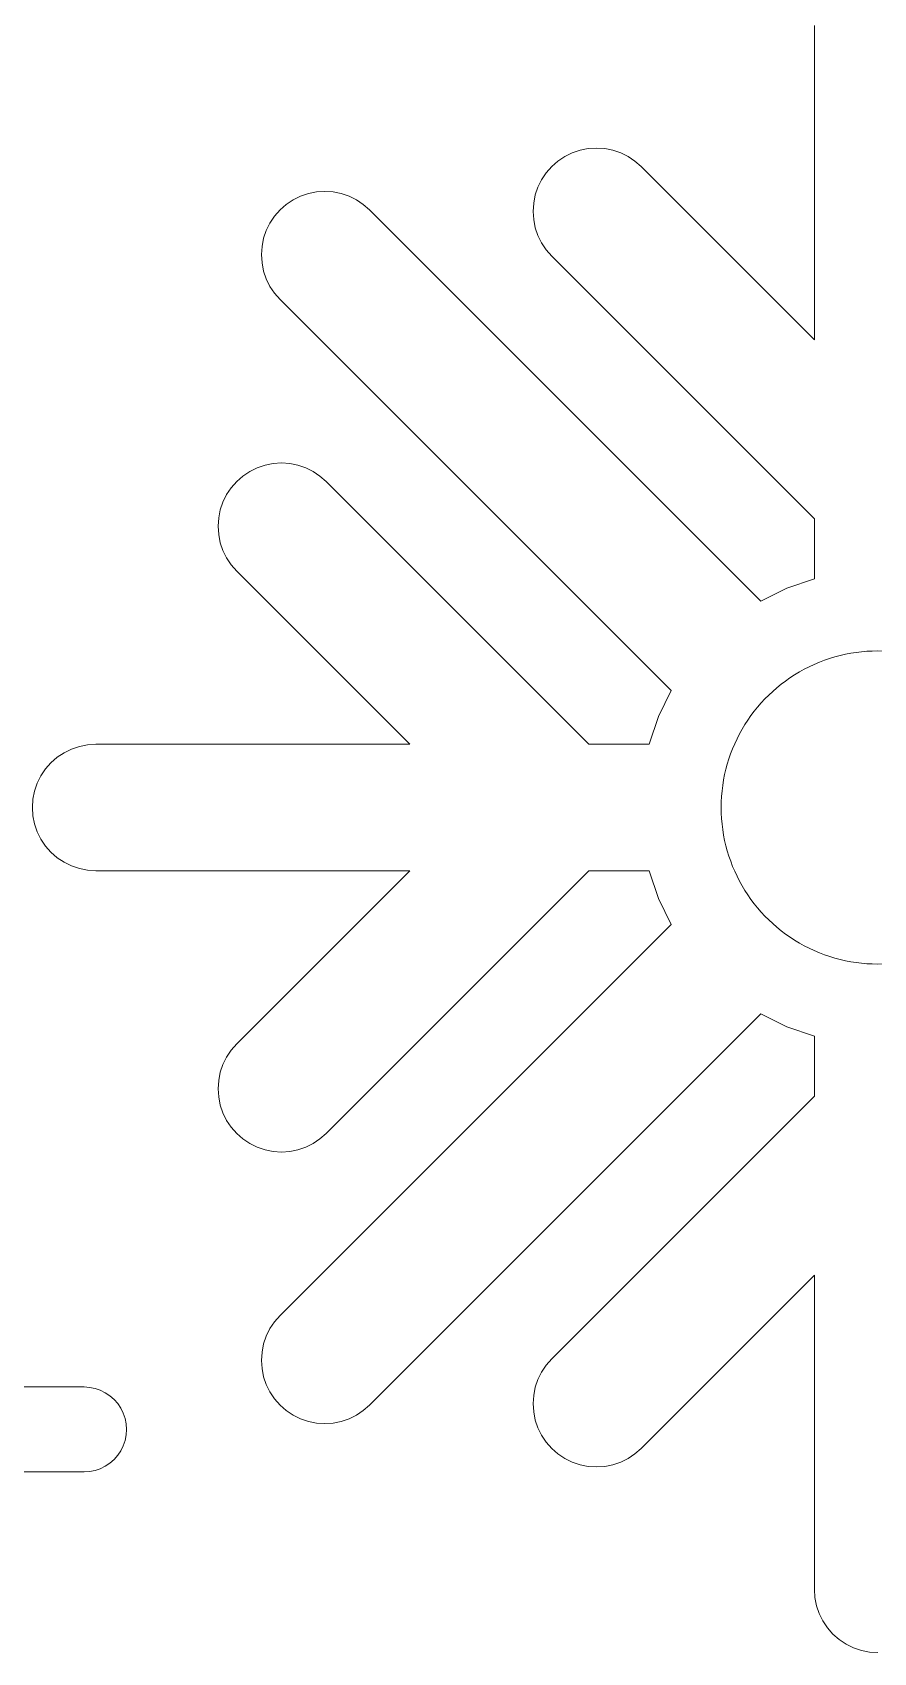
# Model space of a CAD drawing. Header units: centimetres. Extents: x -75 to 51, y -4 to 64.
# Drawn here: x -48.23 to -43.38, y -0.68 to 8.66 of the extents above; entities that cross this region are included whole.
import ezdxf

# ---------------------------------------------------------------- set-up
doc = ezdxf.new("R2010")
doc.units = ezdxf.units.CM
doc.header["$MEASUREMENT"] = 0
doc.layers.add('layer 1', color=7, linetype='Continuous')

msp = doc.modelspace()

# ---------------------------------------------------------------- linework, layer by layer
at = {"layer": 'layer 1', "color": 1, "lineweight": 20}
for points in [[(-43.72286, 8.70047), (-43.72286, 8.70047), (-43.72286, 6.88911), (-43.72286, 6.88911)], [(-45.16215, 7.94568), (-45.16215, 7.94568), (-45.20186, 7.91937), (-45.20186, 7.91937)], [(-45.11932, 7.96681), (-45.11932, 7.96681), (-45.16215, 7.94568), (-45.16215, 7.94568)], [(-45.0741, 7.9821), (-45.0741, 7.9821), (-45.11932, 7.96681), (-45.11932, 7.96681)], [(-45.02726, 7.9916), (-45.02726, 7.9916), (-45.0741, 7.9821), (-45.0741, 7.9821)], [(-44.9796, 7.99466), (-44.9796, 7.99466), (-45.02726, 7.99164), (-45.02726, 7.99164)], [(-44.93195, 7.9916), (-44.93195, 7.9916), (-44.9796, 7.99462), (-44.9796, 7.99462)], [(-44.88511, 7.9821), (-44.88511, 7.9821), (-44.93195, 7.9916), (-44.93195, 7.9916)], [(-44.83989, 7.96681), (-44.83989, 7.96681), (-44.88511, 7.9821), (-44.88511, 7.9821)], [(-44.79705, 7.94568), (-44.79705, 7.94568), (-44.83989, 7.96681), (-44.83989, 7.96681)], [(-44.75734, 7.91937), (-44.75734, 7.91937), (-44.79705, 7.94568), (-44.79705, 7.94568)], [(-45.26925, 7.85173), (-45.26925, 7.85173), (-45.29579, 7.81224), (-45.29579, 7.81224)], [(-45.23776, 7.88784), (-45.23776, 7.88784), (-45.26925, 7.85173), (-45.26925, 7.85173)], [(-45.20186, 7.91937), (-45.20186, 7.91937), (-45.23776, 7.88784), (-45.23776, 7.88784)], [(-44.72143, 7.88784), (-44.72143, 7.88784), (-44.75734, 7.91937), (-44.75734, 7.91937)], [(-43.72286, 6.88911), (-43.72286, 6.88911), (-44.72143, 7.88784), (-44.72143, 7.88784)], [(-45.31691, 7.7694), (-45.31691, 7.7694), (-45.33227, 7.72408), (-45.33227, 7.72408)], [(-45.29579, 7.81224), (-45.29579, 7.81224), (-45.31691, 7.7694), (-45.31691, 7.7694)], [(-46.76833, 7.66931), (-46.76833, 7.66931), (-46.80423, 7.63777), (-46.80423, 7.63777)], [(-46.72863, 7.69593), (-46.72863, 7.69593), (-46.76833, 7.66931), (-46.76833, 7.66931)], [(-46.68578, 7.71706), (-46.68578, 7.71706), (-46.72863, 7.69593), (-46.72863, 7.69593)], [(-46.64057, 7.73236), (-46.64057, 7.73236), (-46.68578, 7.71706), (-46.68578, 7.71706)], [(-46.59372, 7.74153), (-46.59372, 7.74153), (-46.64057, 7.73236), (-46.64057, 7.73236)], [(-46.5461, 7.74491), (-46.5461, 7.74491), (-46.59372, 7.74153), (-46.59372, 7.74153)], [(-46.49844, 7.74153), (-46.49844, 7.74153), (-46.5461, 7.74491), (-46.5461, 7.74491)], [(-46.45158, 7.73236), (-46.45158, 7.73236), (-46.49844, 7.74153), (-46.49844, 7.74153)], [(-46.40637, 7.71706), (-46.40637, 7.71706), (-46.45158, 7.73236), (-46.45158, 7.73236)], [(-46.36354, 7.69593), (-46.36354, 7.69593), (-46.40637, 7.71706), (-46.40637, 7.71706)], [(-46.32383, 7.66931), (-46.32383, 7.66931), (-46.36354, 7.69593), (-46.36354, 7.69593)], [(-46.28792, 7.63777), (-46.28792, 7.63777), (-46.32383, 7.66931), (-46.32383, 7.66931)], [(-45.34157, 7.67727), (-45.34157, 7.67727), (-45.3447, 7.62952), (-45.3447, 7.62952)], [(-45.33227, 7.72408), (-45.33227, 7.72408), (-45.34157, 7.67727), (-45.34157, 7.67727)], [(-46.83573, 7.60196), (-46.83573, 7.60196), (-46.86226, 7.56217), (-46.86226, 7.56217)], [(-46.80423, 7.63777), (-46.80423, 7.63777), (-46.83573, 7.60196), (-46.83573, 7.60196)], [(-44.03214, 5.38199), (-44.03214, 5.38199), (-46.28792, 7.63777), (-46.28792, 7.63777)], [(-45.3447, 7.62952), (-45.3447, 7.62952), (-45.34157, 7.58177), (-45.34157, 7.58177)], [(-45.34157, 7.58177), (-45.34157, 7.58177), (-45.33227, 7.53493), (-45.33227, 7.53493)], [(-46.88338, 7.51933), (-46.88338, 7.51933), (-46.89875, 7.47403), (-46.89875, 7.47403)], [(-46.86226, 7.56217), (-46.86226, 7.56217), (-46.88338, 7.51933), (-46.88338, 7.51933)], [(-45.33227, 7.53493), (-45.33227, 7.53493), (-45.31691, 7.48995), (-45.31691, 7.48995)], [(-45.31691, 7.48995), (-45.31691, 7.48995), (-45.29579, 7.44709), (-45.29579, 7.44709)], [(-46.90805, 7.42719), (-46.90805, 7.42719), (-46.91118, 7.37974), (-46.91118, 7.37974)], [(-46.89875, 7.47403), (-46.89875, 7.47403), (-46.90805, 7.42719), (-46.90805, 7.42719)], [(-45.29579, 7.44709), (-45.29579, 7.44709), (-45.26925, 7.4073), (-45.26925, 7.4073)], [(-45.26925, 7.4073), (-45.26925, 7.4073), (-45.23776, 7.37149), (-45.23776, 7.37149)], [(-46.91118, 7.37974), (-46.91118, 7.37974), (-46.90805, 7.33201), (-46.90805, 7.33201)], [(-46.90805, 7.33201), (-46.90805, 7.33201), (-46.89875, 7.28518), (-46.89875, 7.28518)], [(-45.23776, 7.37149), (-45.23776, 7.37149), (-43.72286, 5.85641), (-43.72286, 5.85641)], [(-46.89875, 7.28518), (-46.89875, 7.28518), (-46.88338, 7.23987), (-46.88338, 7.23987)], [(-46.88338, 7.23987), (-46.88338, 7.23987), (-46.86226, 7.19702), (-46.86226, 7.19702)], [(-46.86226, 7.19702), (-46.86226, 7.19702), (-46.83573, 7.15755), (-46.83573, 7.15755)], [(-46.83573, 7.15755), (-46.83573, 7.15755), (-46.80423, 7.12142), (-46.80423, 7.12142)], [(-46.80423, 7.12142), (-46.80423, 7.12142), (-44.54847, 4.86564), (-44.54847, 4.86564)], [(-46.84362, 6.17504), (-46.84362, 6.17504), (-46.89045, 6.16586), (-46.89045, 6.16586)], [(-46.79597, 6.1784), (-46.79597, 6.1784), (-46.84362, 6.17504), (-46.84362, 6.17504)], [(-46.74831, 6.17504), (-46.74831, 6.17504), (-46.79597, 6.17842), (-46.79597, 6.17842)], [(-46.70148, 6.16586), (-46.70148, 6.16586), (-46.74831, 6.17504), (-46.74831, 6.17504)], [(-47.01821, 6.10279), (-47.01821, 6.10279), (-47.05411, 6.07128), (-47.05411, 6.07128)], [(-46.97851, 6.12944), (-46.97851, 6.12944), (-47.01821, 6.10279), (-47.01821, 6.10279)], [(-46.93569, 6.15055), (-46.93569, 6.15055), (-46.97851, 6.12944), (-46.97851, 6.12944)], [(-46.89045, 6.16586), (-46.89045, 6.16586), (-46.93569, 6.15055), (-46.93569, 6.15055)], [(-46.65624, 6.15055), (-46.65624, 6.15055), (-46.70148, 6.16586), (-46.70148, 6.16586)], [(-46.61343, 6.12944), (-46.61343, 6.12944), (-46.65624, 6.15055), (-46.65624, 6.15055)], [(-46.5737, 6.10279), (-46.5737, 6.10279), (-46.61343, 6.12944), (-46.61343, 6.12944)], [(-46.5378, 6.07128), (-46.5378, 6.07128), (-46.5737, 6.10279), (-46.5737, 6.10279)], [(-47.11214, 5.99568), (-47.11214, 5.99568), (-47.13326, 5.95282), (-47.13326, 5.95282)], [(-47.08561, 6.03547), (-47.08561, 6.03547), (-47.11214, 5.99568), (-47.11214, 5.99568)], [(-47.05411, 6.07128), (-47.05411, 6.07128), (-47.08561, 6.03547), (-47.08561, 6.03547)], [(-45.02289, 4.55651), (-45.02289, 4.55651), (-46.5378, 6.07128), (-46.5378, 6.07128)], [(-47.14863, 5.90784), (-47.14863, 5.90784), (-47.15793, 5.861), (-47.15793, 5.861)], [(-47.13326, 5.95282), (-47.13326, 5.95282), (-47.14863, 5.90784), (-47.14863, 5.90784)], [(-47.15793, 5.861), (-47.15793, 5.861), (-47.16106, 5.81326), (-47.16106, 5.81326)], [(-47.16106, 5.81326), (-47.16106, 5.81326), (-47.15793, 5.7655), (-47.15793, 5.7655)], [(-43.72286, 5.85641), (-43.72286, 5.85641), (-43.72286, 5.51024), (-43.72286, 5.51024)], [(-47.15793, 5.7655), (-47.15793, 5.7655), (-47.14863, 5.71869), (-47.14863, 5.71869)], [(-47.14863, 5.71869), (-47.14863, 5.71869), (-47.13326, 5.67339), (-47.13326, 5.67339)], [(-47.13326, 5.67339), (-47.13326, 5.67339), (-47.11214, 5.63053), (-47.11214, 5.63053)], [(-47.11214, 5.63053), (-47.11214, 5.63053), (-47.08561, 5.59104), (-47.08561, 5.59104)], [(-47.08561, 5.59104), (-47.08561, 5.59104), (-47.05411, 5.55493), (-47.05411, 5.55493)], [(-47.05411, 5.55493), (-47.05411, 5.55493), (-46.05555, 4.55651), (-46.05555, 4.55651)], [(-43.8817, 5.45636), (-43.8817, 5.45636), (-44.03214, 5.38199), (-44.03214, 5.38199)], [(-43.72286, 5.51024), (-43.72286, 5.51024), (-43.8817, 5.45636), (-43.8817, 5.45636)], [(-44.54847, 4.86564), (-44.54847, 4.86564), (-44.62266, 4.71536), (-44.62266, 4.71536)], [(-44.62266, 4.71536), (-44.62266, 4.71536), (-44.67658, 4.55651), (-44.67658, 4.55651)], [(-48.04926, 4.50753), (-48.04926, 4.50753), (-48.08899, 4.48091), (-48.08899, 4.48091)], [(-48.00644, 4.52864), (-48.00644, 4.52864), (-48.04926, 4.50753), (-48.04926, 4.50753)], [(-47.96123, 4.54396), (-47.96123, 4.54396), (-48.00644, 4.52864), (-48.00644, 4.52864)], [(-47.91437, 4.55343), (-47.91437, 4.55343), (-47.96123, 4.54396), (-47.96123, 4.54396)], [(-47.86671, 4.55651), (-47.86671, 4.55651), (-47.91437, 4.55349), (-47.91437, 4.55349)], [(-46.05555, 4.55651), (-46.05555, 4.55651), (-47.86671, 4.55651), (-47.86671, 4.55651)], [(-44.67658, 4.55651), (-44.67658, 4.55651), (-45.02289, 4.55651), (-45.02289, 4.55651)], [(-48.15639, 4.41357), (-48.15639, 4.41357), (-48.18292, 4.37377), (-48.18292, 4.37377)], [(-48.12489, 4.44938), (-48.12489, 4.44938), (-48.15639, 4.41357), (-48.15639, 4.41357)], [(-48.08899, 4.48091), (-48.08899, 4.48091), (-48.12489, 4.44938), (-48.12489, 4.44938)], [(-48.20404, 4.33092), (-48.20404, 4.33092), (-48.21938, 4.28593), (-48.21938, 4.28593)], [(-48.18292, 4.37377), (-48.18292, 4.37377), (-48.20404, 4.33092), (-48.20404, 4.33092)], [(-48.22871, 4.2391), (-48.22871, 4.2391), (-48.23183, 4.19135), (-48.23183, 4.19135)], [(-48.21938, 4.28593), (-48.21938, 4.28593), (-48.22871, 4.2391), (-48.22871, 4.2391)], [(-48.23183, 4.19135), (-48.23183, 4.19135), (-48.22871, 4.1436), (-48.22871, 4.1436)], [(-48.22871, 4.1436), (-48.22871, 4.1436), (-48.21938, 4.09679), (-48.21938, 4.09679)], [(-48.21938, 4.09679), (-48.21938, 4.09679), (-48.20404, 4.05178), (-48.20404, 4.05178)], [(-48.20404, 4.05178), (-48.20404, 4.05178), (-48.18292, 4.00894), (-48.18292, 4.00894)], [(-48.18292, 4.00894), (-48.18292, 4.00894), (-48.15639, 3.96915), (-48.15639, 3.96915)], [(-48.15639, 3.96915), (-48.15639, 3.96915), (-48.12489, 3.93334), (-48.12489, 3.93334)], [(-48.12489, 3.93334), (-48.12489, 3.93334), (-48.08899, 3.9018), (-48.08899, 3.9018)], [(-48.08899, 3.9018), (-48.08899, 3.9018), (-48.04926, 3.87518), (-48.04926, 3.87518)], [(-48.04926, 3.87518), (-48.04926, 3.87518), (-48.00644, 3.85405), (-48.00644, 3.85405)], [(-48.00644, 3.85405), (-48.00644, 3.85405), (-47.96123, 3.83876), (-47.96123, 3.83876)], [(-47.96123, 3.83876), (-47.96123, 3.83876), (-47.91437, 3.82927), (-47.91437, 3.82927)], [(-47.91437, 3.82927), (-47.91437, 3.82927), (-47.86671, 3.82624), (-47.86671, 3.82624)], [(-47.86671, 3.8262), (-47.86671, 3.8262), (-46.05555, 3.8262), (-46.05555, 3.8262)], [(-46.05555, 3.8262), (-46.05555, 3.8262), (-47.05411, 2.82779), (-47.05411, 2.82779)], [(-46.5378, 2.31144), (-46.5378, 2.31144), (-45.02289, 3.8262), (-45.02289, 3.8262)], [(-45.02289, 3.8262), (-45.02289, 3.8262), (-44.67658, 3.8262), (-44.67658, 3.8262)], [(-44.67658, 3.8262), (-44.67658, 3.8262), (-44.62266, 3.66735), (-44.62266, 3.66735)], [(-44.62266, 3.66735), (-44.62266, 3.66735), (-44.54847, 3.51706), (-44.54847, 3.51706)], [(-44.54847, 3.51706), (-44.54847, 3.51706), (-46.80423, 1.26128), (-46.80423, 1.26128)], [(-46.28792, 0.74495), (-46.28792, 0.74495), (-44.03214, 3.00071), (-44.03214, 3.00071)], [(-44.03214, 3.00071), (-44.03214, 3.00071), (-43.8817, 2.92634), (-43.8817, 2.92634)], [(-43.8817, 2.92634), (-43.8817, 2.92634), (-43.72286, 2.87248), (-43.72286, 2.87248)], [(-47.05411, 2.82779), (-47.05411, 2.82779), (-47.08561, 2.79169), (-47.08561, 2.79169)], [(-43.72286, 2.87248), (-43.72286, 2.87248), (-43.72286, 2.52629), (-43.72286, 2.52629)], [(-47.11214, 2.75219), (-47.11214, 2.75219), (-47.13326, 2.70934), (-47.13326, 2.70934)], [(-47.08561, 2.79169), (-47.08561, 2.79169), (-47.11214, 2.75219), (-47.11214, 2.75219)], [(-47.15793, 2.61722), (-47.15793, 2.61722), (-47.16106, 2.56945), (-47.16106, 2.56945)], [(-47.14863, 2.66403), (-47.14863, 2.66403), (-47.15793, 2.61722), (-47.15793, 2.61722)], [(-47.13326, 2.70934), (-47.13326, 2.70934), (-47.14863, 2.66403), (-47.14863, 2.66403)], [(-47.16106, 2.56945), (-47.16106, 2.56945), (-47.15793, 2.52172), (-47.15793, 2.52172)], [(-43.72286, 2.52629), (-43.72286, 2.52629), (-45.23776, 1.01122), (-45.23776, 1.01122)], [(-47.15793, 2.52172), (-47.15793, 2.52172), (-47.14863, 2.47489), (-47.14863, 2.47489)], [(-47.14863, 2.47489), (-47.14863, 2.47489), (-47.13326, 2.4299), (-47.13326, 2.4299)], [(-47.13326, 2.4299), (-47.13326, 2.4299), (-47.11214, 2.38705), (-47.11214, 2.38705)], [(-47.11214, 2.38705), (-47.11214, 2.38705), (-47.08561, 2.34726), (-47.08561, 2.34726)], [(-47.08561, 2.34726), (-47.08561, 2.34726), (-47.05411, 2.31144), (-47.05411, 2.31144)], [(-47.05411, 2.31144), (-47.05411, 2.31144), (-47.01821, 2.27991), (-47.01821, 2.27991)], [(-47.01821, 2.27991), (-47.01821, 2.27991), (-46.97851, 2.25328), (-46.97851, 2.25328)], [(-46.97851, 2.25328), (-46.97851, 2.25328), (-46.93569, 2.23215), (-46.93569, 2.23215)], [(-46.65624, 2.23215), (-46.65624, 2.23215), (-46.61343, 2.25328), (-46.61343, 2.25328)], [(-46.61343, 2.25328), (-46.61343, 2.25328), (-46.5737, 2.27991), (-46.5737, 2.27991)], [(-46.5737, 2.27991), (-46.5737, 2.27991), (-46.5378, 2.31144), (-46.5378, 2.31144)], [(-46.93569, 2.23215), (-46.93569, 2.23215), (-46.89045, 2.21686), (-46.89045, 2.21686)], [(-46.89045, 2.21686), (-46.89045, 2.21686), (-46.84362, 2.20768), (-46.84362, 2.20768)], [(-46.84362, 2.20768), (-46.84362, 2.20768), (-46.79597, 2.2043), (-46.79597, 2.2043)], [(-46.79597, 2.2043), (-46.79597, 2.2043), (-46.74831, 2.20768), (-46.74831, 2.20768)], [(-46.74831, 2.20768), (-46.74831, 2.20768), (-46.70148, 2.21686), (-46.70148, 2.21686)], [(-46.70148, 2.21686), (-46.70148, 2.21686), (-46.65624, 2.23215), (-46.65624, 2.23215)], [(-44.72143, 0.49488), (-44.72143, 0.49488), (-43.72286, 1.49361), (-43.72286, 1.49361)], [(-43.72286, 1.49361), (-43.72286, 1.49361), (-43.72286, -0.31777), (-43.72286, -0.31777)], [(-46.83573, 1.22517), (-46.83573, 1.22517), (-46.86226, 1.18568), (-46.86226, 1.18568)], [(-46.80423, 1.26128), (-46.80423, 1.26128), (-46.83573, 1.22517), (-46.83573, 1.22517)], [(-46.88338, 1.14285), (-46.88338, 1.14285), (-46.89875, 1.09754), (-46.89875, 1.09754)], [(-46.86226, 1.18568), (-46.86226, 1.18568), (-46.88338, 1.14285), (-46.88338, 1.14285)], [(-46.90805, 1.05071), (-46.90805, 1.05071), (-46.91118, 1.00295), (-46.91118, 1.00295)], [(-46.89875, 1.09754), (-46.89875, 1.09754), (-46.90805, 1.05071), (-46.90805, 1.05071)], [(-46.91118, 1.00295), (-46.91118, 1.00295), (-46.90805, 0.95553), (-46.90805, 0.95553)], [(-46.90805, 0.95553), (-46.90805, 0.95553), (-46.89875, 0.90869), (-46.89875, 0.90869)], [(-45.29579, 0.93563), (-45.29579, 0.93563), (-45.31691, 0.89277), (-45.31691, 0.89277)], [(-45.26925, 0.97542), (-45.26925, 0.97542), (-45.29579, 0.93563), (-45.29579, 0.93563)], [(-45.23776, 1.01122), (-45.23776, 1.01122), (-45.26925, 0.97542), (-45.26925, 0.97542)], [(-47.93411, 0.84922), (-47.93411, 0.84922), (-49.14881, 0.84922), (-49.14881, 0.84922)], [(-47.90215, 0.84707), (-47.90215, 0.84707), (-47.93411, 0.84924), (-47.93411, 0.84924)], [(-47.87072, 0.84096), (-47.87072, 0.84096), (-47.90215, 0.84709), (-47.90215, 0.84709)], [(-46.89875, 0.90869), (-46.89875, 0.90869), (-46.88338, 0.86339), (-46.88338, 0.86339)], [(-46.88338, 0.86339), (-46.88338, 0.86339), (-46.86226, 0.82054), (-46.86226, 0.82054)], [(-45.33227, 0.84778), (-45.33227, 0.84778), (-45.34157, 0.80095), (-45.34157, 0.80095)], [(-45.31691, 0.89277), (-45.31691, 0.89277), (-45.33227, 0.84778), (-45.33227, 0.84778)], [(-47.84042, 0.83056), (-47.84042, 0.83056), (-47.87072, 0.84096), (-47.87072, 0.84096)], [(-47.81168, 0.81647), (-47.81168, 0.81647), (-47.84042, 0.83056), (-47.84042, 0.83056)], [(-47.78505, 0.79872), (-47.78505, 0.79872), (-47.81168, 0.81647), (-47.81168, 0.81647)], [(-47.76096, 0.7776), (-47.76096, 0.7776), (-47.78505, 0.79872), (-47.78505, 0.79872)], [(-47.73985, 0.75342), (-47.73985, 0.75342), (-47.76096, 0.7776), (-47.76096, 0.7776)], [(-47.72206, 0.7268), (-47.72206, 0.7268), (-47.73985, 0.75342), (-47.73985, 0.75342)], [(-46.86226, 0.82054), (-46.86226, 0.82054), (-46.83573, 0.78074), (-46.83573, 0.78074)], [(-46.83573, 0.78074), (-46.83573, 0.78074), (-46.80423, 0.74495), (-46.80423, 0.74495)], [(-45.34157, 0.80095), (-45.34157, 0.80095), (-45.3447, 0.7532), (-45.3447, 0.7532)], [(-45.3447, 0.7532), (-45.3447, 0.7532), (-45.34157, 0.70545), (-45.34157, 0.70545)], [(-47.70789, 0.69801), (-47.70789, 0.69801), (-47.72206, 0.7268), (-47.72206, 0.7268)], [(-47.69761, 0.66773), (-47.69761, 0.66773), (-47.70789, 0.69801), (-47.70789, 0.69801)], [(-47.69136, 0.6362), (-47.69136, 0.6362), (-47.69761, 0.66773), (-47.69761, 0.66773)], [(-46.80423, 0.74495), (-46.80423, 0.74495), (-46.76833, 0.71341), (-46.76833, 0.71341)], [(-46.76833, 0.71341), (-46.76833, 0.71341), (-46.72863, 0.68677), (-46.72863, 0.68677)], [(-46.72863, 0.68677), (-46.72863, 0.68677), (-46.68578, 0.66566), (-46.68578, 0.66566)], [(-46.68578, 0.66566), (-46.68578, 0.66566), (-46.64057, 0.65037), (-46.64057, 0.65037)], [(-46.45158, 0.65037), (-46.45158, 0.65037), (-46.40637, 0.66566), (-46.40637, 0.66566)], [(-46.40637, 0.66566), (-46.40637, 0.66566), (-46.36354, 0.68677), (-46.36354, 0.68677)], [(-46.36354, 0.68677), (-46.36354, 0.68677), (-46.32383, 0.71341), (-46.32383, 0.71341)], [(-46.32383, 0.71341), (-46.32383, 0.71341), (-46.28792, 0.74495), (-46.28792, 0.74495)], [(-45.34157, 0.70545), (-45.34157, 0.70545), (-45.33227, 0.65861), (-45.33227, 0.65861)], [(-45.33227, 0.65861), (-45.33227, 0.65861), (-45.31691, 0.61332), (-45.31691, 0.61332)], [(-47.69761, 0.541), (-47.69761, 0.541), (-47.69136, 0.57252), (-47.69136, 0.57252)], [(-47.68925, 0.60437), (-47.68925, 0.60437), (-47.69136, 0.6362), (-47.69136, 0.6362)], [(-47.69136, 0.57252), (-47.69136, 0.57252), (-47.68925, 0.60437), (-47.68925, 0.60437)], [(-46.64057, 0.65037), (-46.64057, 0.65037), (-46.59372, 0.64117), (-46.59372, 0.64117)], [(-46.59372, 0.64117), (-46.59372, 0.64117), (-46.5461, 0.63781), (-46.5461, 0.63781)], [(-46.5461, 0.63781), (-46.5461, 0.63781), (-46.49844, 0.64117), (-46.49844, 0.64117)], [(-46.49844, 0.64117), (-46.49844, 0.64117), (-46.45158, 0.65037), (-46.45158, 0.65037)], [(-45.31691, 0.61332), (-45.31691, 0.61332), (-45.29579, 0.57049), (-45.29579, 0.57049)], [(-45.29579, 0.57049), (-45.29579, 0.57049), (-45.26925, 0.53099), (-45.26925, 0.53099)], [(-47.73985, 0.45531), (-47.73985, 0.45531), (-47.72206, 0.48195), (-47.72206, 0.48195)], [(-47.72206, 0.48195), (-47.72206, 0.48195), (-47.70789, 0.5107), (-47.70789, 0.5107)], [(-47.70789, 0.5107), (-47.70789, 0.5107), (-47.69761, 0.541), (-47.69761, 0.541)], [(-45.26925, 0.53099), (-45.26925, 0.53099), (-45.23776, 0.49488), (-45.23776, 0.49488)], [(-45.23776, 0.49488), (-45.23776, 0.49488), (-45.20186, 0.46335), (-45.20186, 0.46335)], [(-44.75734, 0.46335), (-44.75734, 0.46335), (-44.72143, 0.49488), (-44.72143, 0.49488)], [(-47.87072, 0.36776), (-47.87072, 0.36776), (-47.84042, 0.37817), (-47.84042, 0.37817)], [(-47.84042, 0.37817), (-47.84042, 0.37817), (-47.81168, 0.39225), (-47.81168, 0.39225)], [(-47.81168, 0.39225), (-47.81168, 0.39225), (-47.78505, 0.41001), (-47.78505, 0.41001)], [(-47.78505, 0.41001), (-47.78505, 0.41001), (-47.76096, 0.43113), (-47.76096, 0.43113)], [(-47.76096, 0.43113), (-47.76096, 0.43113), (-47.73985, 0.45531), (-47.73985, 0.45531)], [(-45.20186, 0.46335), (-45.20186, 0.46335), (-45.16215, 0.43702), (-45.16215, 0.43702)], [(-45.16215, 0.43702), (-45.16215, 0.43702), (-45.11932, 0.41591), (-45.11932, 0.41591)], [(-45.11932, 0.41591), (-45.11932, 0.41591), (-45.0741, 0.40059), (-45.0741, 0.40059)], [(-45.0741, 0.40059), (-45.0741, 0.40059), (-45.02726, 0.39111), (-45.02726, 0.39111)], [(-45.02726, 0.39111), (-45.02726, 0.39111), (-44.9796, 0.38809), (-44.9796, 0.38809)], [(-44.9796, 0.38805), (-44.9796, 0.38805), (-44.93195, 0.39108), (-44.93195, 0.39108)], [(-44.93195, 0.39111), (-44.93195, 0.39111), (-44.88511, 0.40059), (-44.88511, 0.40059)], [(-44.88511, 0.40059), (-44.88511, 0.40059), (-44.83989, 0.41591), (-44.83989, 0.41591)], [(-44.83989, 0.41591), (-44.83989, 0.41591), (-44.79705, 0.43702), (-44.79705, 0.43702)], [(-44.79705, 0.43702), (-44.79705, 0.43702), (-44.75734, 0.46335), (-44.75734, 0.46335)], [(-49.14881, 0.3595), (-49.14881, 0.3595), (-47.93411, 0.3595), (-47.93411, 0.3595)], [(-47.93411, 0.3595), (-47.93411, 0.3595), (-47.90215, 0.36165), (-47.90215, 0.36165)], [(-47.90215, 0.36165), (-47.90215, 0.36165), (-47.87072, 0.36778), (-47.87072, 0.36778)], [(-43.72286, -0.31777), (-43.72286, -0.31777), (-43.71973, -0.3652), (-43.71973, -0.3652)], [(-43.71973, -0.3652), (-43.71973, -0.3652), (-43.71042, -0.41204), (-43.71042, -0.41204)], [(-43.71042, -0.41204), (-43.71042, -0.41204), (-43.69507, -0.45734), (-43.69507, -0.45734)], [(-43.69507, -0.45734), (-43.69507, -0.45734), (-43.67394, -0.50019), (-43.67394, -0.50019)], [(-43.67394, -0.50019), (-43.67394, -0.50019), (-43.64741, -0.53996), (-43.64741, -0.53996)], [(-43.64741, -0.53996), (-43.64741, -0.53996), (-43.61592, -0.57578), (-43.61592, -0.57578)], [(-43.61592, -0.57578), (-43.61592, -0.57578), (-43.58002, -0.60731), (-43.58002, -0.60731)], [(-43.58002, -0.60731), (-43.58002, -0.60731), (-43.5403, -0.63393), (-43.5403, -0.63393)], [(-43.5403, -0.63393), (-43.5403, -0.63393), (-43.49747, -0.65506), (-43.49747, -0.65506)], [(-43.49747, -0.65506), (-43.49747, -0.65506), (-43.45224, -0.67036), (-43.45224, -0.67036)], [(-43.45224, -0.67036), (-43.45224, -0.67036), (-43.40541, -0.67955), (-43.40541, -0.67955)], [(-43.40541, -0.67955), (-43.40541, -0.67955), (-43.35776, -0.6826), (-43.35776, -0.6826)]]:
    msp.add_open_spline(points, degree=3, dxfattribs=at)
for points in [[(-42.9063, 4.97331), (-42.9063, 4.97331), (-42.93446, 4.98889), (-42.93446, 4.98889), (-42.93446, 4.98889), (-42.93446, 4.98889), (-42.96302, 5.0034), (-42.96302, 5.0034), (-42.96302, 5.0034), (-42.96302, 5.0034), (-42.99194, 5.01684), (-42.99194, 5.01684), (-42.99194, 5.01684), (-42.99194, 5.01684), (-43.0212, 5.0292), (-43.0212, 5.0292), (-43.0212, 5.0292), (-43.0212, 5.0292), (-43.0508, 5.04049), (-43.0508, 5.04049), (-43.0508, 5.04049), (-43.0508, 5.04049), (-43.08067, 5.05071), (-43.08067, 5.05071), (-43.08067, 5.05071), (-43.08067, 5.05071), (-43.11082, 5.05986), (-43.11082, 5.05986), (-43.11082, 5.05986), (-43.11082, 5.05986), (-43.14118, 5.0679), (-43.14118, 5.0679), (-43.14118, 5.0679), (-43.14118, 5.0679), (-43.17176, 5.07487), (-43.17176, 5.07487), (-43.17176, 5.07487), (-43.17176, 5.07487), (-43.2025, 5.08078), (-43.2025, 5.08078), (-43.2025, 5.08078), (-43.2025, 5.08078), (-43.23339, 5.08562), (-43.23339, 5.08562), (-43.23339, 5.08562), (-43.23339, 5.08562), (-43.26439, 5.08939), (-43.26439, 5.08939), (-43.26439, 5.08939), (-43.26439, 5.08939), (-43.29547, 5.09215), (-43.29547, 5.09215), (-43.29547, 5.09215), (-43.29547, 5.09215), (-43.32662, 5.09368), (-43.32662, 5.09368), (-43.32662, 5.09368), (-43.32662, 5.09368), (-43.35779, 5.09427), (-43.35779, 5.09427), (-43.35779, 5.09427), (-43.35779, 5.09427), (-43.38896, 5.09368), (-43.38896, 5.09368), (-43.38896, 5.09368), (-43.38896, 5.09368), (-43.42011, 5.09215), (-43.42011, 5.09215), (-43.42011, 5.09215), (-43.42011, 5.09215), (-43.45119, 5.08939), (-43.45119, 5.08939), (-43.45119, 5.08939), (-43.45119, 5.08939), (-43.48219, 5.08562), (-43.48219, 5.08562), (-43.48219, 5.08562), (-43.48219, 5.08562), (-43.51307, 5.08078), (-43.51307, 5.08078), (-43.51307, 5.08078), (-43.51307, 5.08078), (-43.54381, 5.07487), (-43.54381, 5.07487), (-43.54381, 5.07487), (-43.54381, 5.07487), (-43.57439, 5.0679), (-43.57439, 5.0679), (-43.57439, 5.0679), (-43.57439, 5.0679), (-43.60475, 5.05986), (-43.60475, 5.05986), (-43.60475, 5.05986), (-43.60475, 5.05986), (-43.6349, 5.05071), (-43.6349, 5.05071), (-43.6349, 5.05071), (-43.6349, 5.05071), (-43.66477, 5.04049), (-43.66477, 5.04049), (-43.66477, 5.04049), (-43.66477, 5.04049), (-43.69437, 5.0292), (-43.69437, 5.0292), (-43.69437, 5.0292), (-43.69437, 5.0292), (-43.72363, 5.01684), (-43.72363, 5.01684), (-43.72363, 5.01684), (-43.72363, 5.01684), (-43.75255, 5.0034), (-43.75255, 5.0034), (-43.75255, 5.0034), (-43.75255, 5.0034), (-43.78111, 4.98889), (-43.78111, 4.98889), (-43.78111, 4.98889), (-43.78111, 4.98889), (-43.80927, 4.97331), (-43.80927, 4.97331)], [(-43.80922, 4.97331), (-43.80922, 4.97331), (-43.8368, 4.95672), (-43.8368, 4.95672), (-43.8368, 4.95672), (-43.8368, 4.95672), (-43.86364, 4.93924), (-43.86364, 4.93924), (-43.86364, 4.93924), (-43.86364, 4.93924), (-43.88975, 4.9209), (-43.88975, 4.9209), (-43.88975, 4.9209), (-43.88975, 4.9209), (-43.91509, 4.90174), (-43.91509, 4.90174), (-43.91509, 4.90174), (-43.91509, 4.90174), (-43.93967, 4.88175), (-43.93967, 4.88175), (-43.93967, 4.88175), (-43.93967, 4.88175), (-43.96345, 4.86097), (-43.96345, 4.86097), (-43.96345, 4.86097), (-43.96345, 4.86097), (-43.98644, 4.83945), (-43.98644, 4.83945), (-43.98644, 4.83945), (-43.98644, 4.83945), (-44.0086, 4.81717), (-44.0086, 4.81717), (-44.0086, 4.81717), (-44.0086, 4.81717), (-44.02993, 4.79418), (-44.02993, 4.79418), (-44.02993, 4.79418), (-44.02993, 4.79418), (-44.05044, 4.77052), (-44.05044, 4.77052), (-44.05044, 4.77052), (-44.05044, 4.77052), (-44.07006, 4.74619), (-44.07006, 4.74619), (-44.07006, 4.74619), (-44.07006, 4.74619), (-44.08882, 4.72121), (-44.08882, 4.72121), (-44.08882, 4.72121), (-44.08882, 4.72121), (-44.1067, 4.69562), (-44.1067, 4.69562), (-44.1067, 4.69562), (-44.1067, 4.69562), (-44.12366, 4.66945), (-44.12366, 4.66945), (-44.12366, 4.66945), (-44.12366, 4.66945), (-44.13973, 4.64273), (-44.13973, 4.64273), (-44.13973, 4.64273), (-44.13973, 4.64273), (-44.15485, 4.61546), (-44.15485, 4.61546), (-44.15485, 4.61546), (-44.15485, 4.61546), (-44.16902, 4.58767), (-44.16902, 4.58767), (-44.16902, 4.58767), (-44.16902, 4.58767), (-44.18224, 4.55939), (-44.18224, 4.55939), (-44.18224, 4.55939), (-44.18224, 4.55939), (-44.19448, 4.53065), (-44.19448, 4.53065), (-44.19448, 4.53065), (-44.19448, 4.53065), (-44.20574, 4.50148), (-44.20574, 4.50148), (-44.20574, 4.50148), (-44.20574, 4.50148), (-44.21599, 4.47191), (-44.21599, 4.47191), (-44.21599, 4.47191), (-44.21599, 4.47191), (-44.22523, 4.44195), (-44.22523, 4.44195), (-44.22523, 4.44195), (-44.22523, 4.44195), (-44.23343, 4.41162), (-44.23343, 4.41162), (-44.23343, 4.41162), (-44.23343, 4.41162), (-44.24059, 4.38095), (-44.24059, 4.38095), (-44.24059, 4.38095), (-44.24059, 4.38095), (-44.24668, 4.34997), (-44.24668, 4.34997), (-44.24668, 4.34997), (-44.24668, 4.34997), (-44.2517, 4.3187), (-44.2517, 4.3187), (-44.2517, 4.3187), (-44.2517, 4.3187), (-44.25561, 4.28716), (-44.25561, 4.28716), (-44.25561, 4.28716), (-44.25561, 4.28716), (-44.25838, 4.25539), (-44.25838, 4.25539), (-44.25838, 4.25539), (-44.25838, 4.25539), (-44.26021, 4.2234), (-44.26021, 4.2234), (-44.26021, 4.2234), (-44.26021, 4.2234), (-44.2608, 4.19123), (-44.2608, 4.19123)], [(-44.26069, 4.19136), (-44.26069, 4.19136), (-44.2601, 4.15919), (-44.2601, 4.15919), (-44.2601, 4.15919), (-44.2601, 4.15919), (-44.25827, 4.1272), (-44.25827, 4.1272), (-44.25827, 4.1272), (-44.25827, 4.1272), (-44.2555, 4.09543), (-44.2555, 4.09543), (-44.2555, 4.09543), (-44.2555, 4.09543), (-44.25159, 4.0639), (-44.25159, 4.0639), (-44.25159, 4.0639), (-44.25159, 4.0639), (-44.24657, 4.03263), (-44.24657, 4.03263), (-44.24657, 4.03263), (-44.24657, 4.03263), (-44.24048, 4.00165), (-44.24048, 4.00165), (-44.24048, 4.00165), (-44.24048, 4.00165), (-44.23332, 3.97098), (-44.23332, 3.97098), (-44.23332, 3.97098), (-44.23332, 3.97098), (-44.22512, 3.94065), (-44.22512, 3.94065), (-44.22512, 3.94065), (-44.22512, 3.94065), (-44.21588, 3.91069), (-44.21588, 3.91069), (-44.21588, 3.91069), (-44.21588, 3.91069), (-44.20562, 3.88112), (-44.20562, 3.88112), (-44.20562, 3.88112), (-44.20562, 3.88112), (-44.19436, 3.85195), (-44.19436, 3.85195), (-44.19436, 3.85195), (-44.19436, 3.85195), (-44.18212, 3.82321), (-44.18212, 3.82321), (-44.18212, 3.82321), (-44.18212, 3.82321), (-44.1689, 3.79493), (-44.1689, 3.79493), (-44.1689, 3.79493), (-44.1689, 3.79493), (-44.15473, 3.76714), (-44.15473, 3.76714), (-44.15473, 3.76714), (-44.15473, 3.76714), (-44.13961, 3.73987), (-44.13961, 3.73987), (-44.13961, 3.73987), (-44.13961, 3.73987), (-44.12354, 3.71315), (-44.12354, 3.71315), (-44.12354, 3.71315), (-44.12354, 3.71315), (-44.10658, 3.68698), (-44.10658, 3.68698), (-44.10658, 3.68698), (-44.10658, 3.68698), (-44.08871, 3.66139), (-44.08871, 3.66139), (-44.08871, 3.66139), (-44.08871, 3.66139), (-44.06995, 3.63641), (-44.06995, 3.63641), (-44.06995, 3.63641), (-44.06995, 3.63641), (-44.05033, 3.61208), (-44.05033, 3.61208), (-44.05033, 3.61208), (-44.05033, 3.61208), (-44.02985, 3.58842), (-44.02985, 3.58842), (-44.02985, 3.58842), (-44.02985, 3.58842), (-44.00852, 3.56543), (-44.00852, 3.56543), (-44.00852, 3.56543), (-44.00852, 3.56543), (-43.98636, 3.54318), (-43.98636, 3.54318), (-43.98636, 3.54318), (-43.98636, 3.54318), (-43.96337, 3.52166), (-43.96337, 3.52166), (-43.96337, 3.52166), (-43.96337, 3.52166), (-43.93959, 3.50088), (-43.93959, 3.50088), (-43.93959, 3.50088), (-43.93959, 3.50088), (-43.91501, 3.48089), (-43.91501, 3.48089), (-43.91501, 3.48089), (-43.91501, 3.48089), (-43.88967, 3.46173), (-43.88967, 3.46173), (-43.88967, 3.46173), (-43.88967, 3.46173), (-43.86356, 3.4434), (-43.86356, 3.4434), (-43.86356, 3.4434), (-43.86356, 3.4434), (-43.83672, 3.42592), (-43.83672, 3.42592), (-43.83672, 3.42592), (-43.83672, 3.42592), (-43.80914, 3.40933), (-43.80914, 3.40933)], [(-43.80922, 3.4094), (-43.80922, 3.4094), (-43.78106, 3.39382), (-43.78106, 3.39382), (-43.78106, 3.39382), (-43.78106, 3.39382), (-43.7525, 3.37931), (-43.7525, 3.37931), (-43.7525, 3.37931), (-43.7525, 3.37931), (-43.72358, 3.36587), (-43.72358, 3.36587), (-43.72358, 3.36587), (-43.72358, 3.36587), (-43.69432, 3.3535), (-43.69432, 3.3535), (-43.69432, 3.3535), (-43.69432, 3.3535), (-43.66472, 3.34221), (-43.66472, 3.34221), (-43.66472, 3.34221), (-43.66472, 3.34221), (-43.63485, 3.33199), (-43.63485, 3.33199), (-43.63485, 3.33199), (-43.63485, 3.33199), (-43.6047, 3.32284), (-43.6047, 3.32284), (-43.6047, 3.32284), (-43.6047, 3.32284), (-43.57434, 3.3148), (-43.57434, 3.3148), (-43.57434, 3.3148), (-43.57434, 3.3148), (-43.54376, 3.30783), (-43.54376, 3.30783), (-43.54376, 3.30783), (-43.54376, 3.30783), (-43.51301, 3.30192), (-43.51301, 3.30192), (-43.51301, 3.30192), (-43.51301, 3.30192), (-43.48213, 3.29708), (-43.48213, 3.29708), (-43.48213, 3.29708), (-43.48213, 3.29708), (-43.45113, 3.29331), (-43.45113, 3.29331), (-43.45113, 3.29331), (-43.45113, 3.29331), (-43.42004, 3.29055), (-43.42004, 3.29055), (-43.42004, 3.29055), (-43.42004, 3.29055), (-43.38889, 3.28902), (-43.38889, 3.28902), (-43.38889, 3.28902), (-43.38889, 3.28902), (-43.35772, 3.28843), (-43.35772, 3.28843), (-43.35772, 3.28843), (-43.35772, 3.28843), (-43.32655, 3.28902), (-43.32655, 3.28902), (-43.32655, 3.28902), (-43.32655, 3.28902), (-43.2954, 3.29055), (-43.2954, 3.29055), (-43.2954, 3.29055), (-43.2954, 3.29055), (-43.26431, 3.29331), (-43.26431, 3.29331), (-43.26431, 3.29331), (-43.26431, 3.29331), (-43.23331, 3.29708), (-43.23331, 3.29708), (-43.23331, 3.29708), (-43.23331, 3.29708), (-43.20243, 3.30192), (-43.20243, 3.30192), (-43.20243, 3.30192), (-43.20243, 3.30192), (-43.17169, 3.30783), (-43.17169, 3.30783), (-43.17169, 3.30783), (-43.17169, 3.30783), (-43.14111, 3.3148), (-43.14111, 3.3148), (-43.14111, 3.3148), (-43.14111, 3.3148), (-43.11075, 3.32284), (-43.11075, 3.32284), (-43.11075, 3.32284), (-43.11075, 3.32284), (-43.0806, 3.33199), (-43.0806, 3.33199), (-43.0806, 3.33199), (-43.0806, 3.33199), (-43.05073, 3.34221), (-43.05073, 3.34221), (-43.05073, 3.34221), (-43.05073, 3.34221), (-43.02113, 3.3535), (-43.02113, 3.3535), (-43.02113, 3.3535), (-43.02113, 3.3535), (-42.99187, 3.36587), (-42.99187, 3.36587), (-42.99187, 3.36587), (-42.99187, 3.36587), (-42.96295, 3.37931), (-42.96295, 3.37931), (-42.96295, 3.37931), (-42.96295, 3.37931), (-42.93439, 3.39382), (-42.93439, 3.39382), (-42.93439, 3.39382), (-42.93439, 3.39382), (-42.90623, 3.4094), (-42.90623, 3.4094)]]:
    msp.add_open_spline(points, degree=3, knots=[0, 0, 0, 0, 0.0322581, 0.0322581, 0.0322581, 0.0322581, 0.0645161, 0.0645161, 0.0645161, 0.0645161, 0.0967742, 0.0967742, 0.0967742, 0.0967742, 0.1290323, 0.1290323, 0.1290323, 0.1290323, 0.1612903, 0.1612903, 0.1612903, 0.1612903, 0.1935484, 0.1935484, 0.1935484, 0.1935484, 0.2258065, 0.2258065, 0.2258065, 0.2258065, 0.2580645, 0.2580645, 0.2580645, 0.2580645, 0.2903226, 0.2903226, 0.2903226, 0.2903226, 0.3225806, 0.3225806, 0.3225806, 0.3225806, 0.3548387, 0.3548387, 0.3548387, 0.3548387, 0.3870968, 0.3870968, 0.3870968, 0.3870968, 0.4193548, 0.4193548, 0.4193548, 0.4193548, 0.4516129, 0.4516129, 0.4516129, 0.4516129, 0.483871, 0.483871, 0.483871, 0.483871, 0.516129, 0.516129, 0.516129, 0.516129, 0.5483871, 0.5483871, 0.5483871, 0.5483871, 0.5806452, 0.5806452, 0.5806452, 0.5806452, 0.6129032, 0.6129032, 0.6129032, 0.6129032, 0.6451613, 0.6451613, 0.6451613, 0.6451613, 0.6774194, 0.6774194, 0.6774194, 0.6774194, 0.7096774, 0.7096774, 0.7096774, 0.7096774, 0.7419355, 0.7419355, 0.7419355, 0.7419355, 0.7741935, 0.7741935, 0.7741935, 0.7741935, 0.8064516, 0.8064516, 0.8064516, 0.8064516, 0.8387097, 0.8387097, 0.8387097, 0.8387097, 0.8709677, 0.8709677, 0.8709677, 0.8709677, 0.9032258, 0.9032258, 0.9032258, 0.9032258, 0.9354839, 0.9354839, 0.9354839, 0.9354839, 1, 1, 1, 1], dxfattribs=at)

doc.saveas('drawing.dxf')
